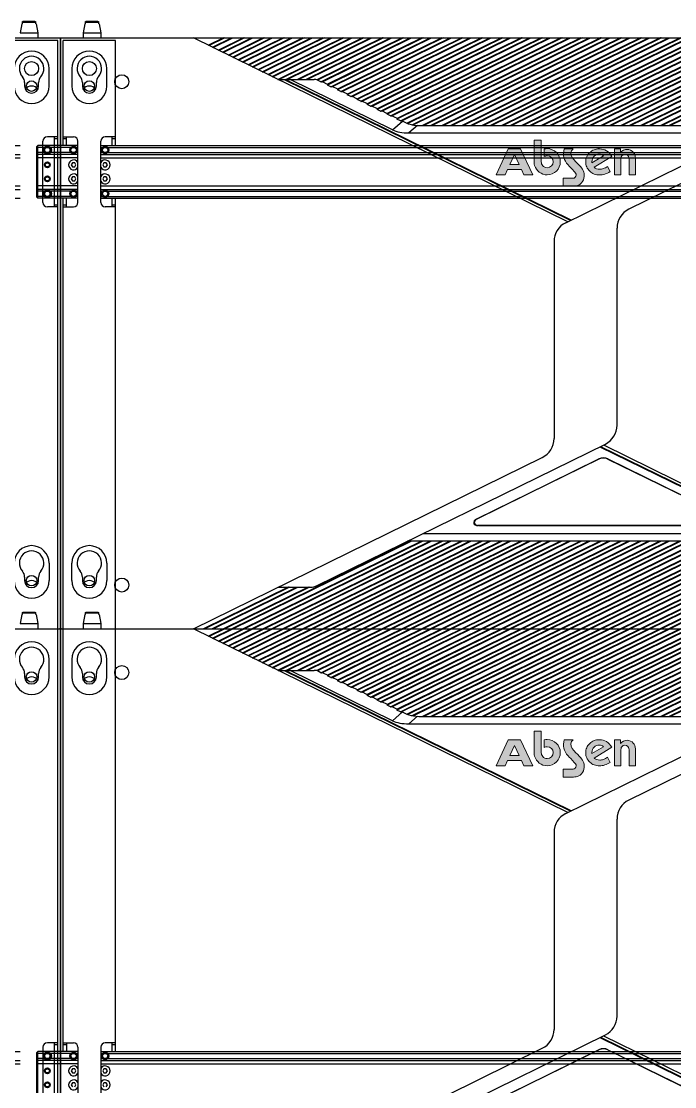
# Model space of a CAD drawing. Header units: millimetres. Extents: x 710 to 26878, y 589 to 5187.
# Drawn here: x 22378 to 22751, y 3451 to 4059 of the extents above; entities that cross this region are included whole.
import ezdxf

# ---------------------------------------------------------------- set-up
doc = ezdxf.new("R2010")
doc.units = ezdxf.units.MM
doc.layers.add('02___PRT_ALL_AXES', color=7, linetype='Continuous')
doc.layers.add('图层 1', color=7, linetype='Continuous', lineweight=18)

# ---------------------------------------------------------------- blocks, each defined once
blk = doc.blocks.new('6RYFH')
at = {"true_color": 0xf58220}
h = blk.add_hatch(color=30, dxfattribs=at)
edge = h.paths.add_edge_path()
edge.add_spline(control_points=[(11711.51, 2151.04), (11711.66, 2150.63), (11711.88, 2150.25), (11712.16, 2149.93), (11712.78, 2149.22), (11713.7, 2148.77), (11714.71, 2148.77), (11716.58, 2148.77), (11718.1, 2150.29), (11718.1, 2152.16), (11718.1, 2154.03), (11716.58, 2155.56), (11714.71, 2155.56), (11714.1, 2155.56), (11713.53, 2155.39), (11713.03, 2155.11), (11713.03, 2155.11), (11713.03, 2159.46), (11713.03, 2159.46), (11713.59, 2159.59), (11714.16, 2159.65), (11714.71, 2159.65), (11718.84, 2159.65), (11722.2, 2156.29), (11722.2, 2152.16), (11722.2, 2148.04), (11718.84, 2144.67), (11714.71, 2144.67), (11711.3, 2144.67), (11708.41, 2146.98), (11707.51, 2150.11), (11707.22, 2151.13), (11707.22, 2152.1), (11707.22, 2153.16), (11707.22, 2153.16), (11707.22, 2154.37), (11707.22, 2154.37), (11707.22, 2154.37), (11707.22, 2164.49), (11707.22, 2164.49), (11707.22, 2164.49), (11711.32, 2164.49), (11711.32, 2164.49), (11711.32, 2160.69), (11711.32, 2156.88), (11711.32, 2153.08), (11711.32, 2152.38), (11711.27, 2151.71), (11711.51, 2151.04)], knot_values=[0, 0, 0, 0, 1, 1, 1, 2, 2, 2, 3, 3, 3, 4, 4, 4, 5, 5, 5, 6, 6, 6, 7, 7, 7, 8, 8, 8, 9, 9, 9, 10, 10, 10, 11, 11, 11, 12, 12, 12, 13, 13, 13, 14, 14, 14, 15, 15, 15, 16, 16, 16, 16], degree=3, periodic=0)
h = blk.add_hatch(color=256)
h.paths.add_polyline_path([(11693.34, 2150.55), (11698.64, 2150.55), (11695.99, 2156.24)], flags=16)
h.paths.add_polyline_path([(11699.98, 2147.68), (11692, 2147.68), (11690.6, 2144.67), (11685.56, 2144.67), (11692.48, 2159.52), (11697.03, 2159.52), (11699.49, 2159.52), (11706.42, 2144.67), (11701.38, 2144.67)])
h = blk.add_hatch(color=256)
edge = h.paths.add_edge_path()
edge.add_spline(control_points=[(11724.47, 2159.52), (11724.47, 2159.52), (11729.52, 2159.52), (11729.52, 2159.52), (11727.79, 2158.28), (11727.91, 2156.23), (11729.03, 2154.6), (11729.37, 2154.1), (11729.79, 2153.59), (11730.21, 2153.08), (11731.61, 2151.41), (11733.12, 2150.29), (11734.29, 2148.69), (11735.78, 2146.64), (11736.4, 2144.36), (11735.41, 2141.81), (11734.9, 2140.5), (11733.98, 2139.4), (11732.75, 2138.83), (11731.82, 2138.4), (11730.75, 2138.24), (11729.64, 2138.24), (11729.64, 2138.24), (11723.81, 2138.24), (11723.81, 2138.24), (11723.81, 2138.24), (11723.81, 2142.74), (11723.81, 2142.74), (11723.81, 2142.74), (11729.46, 2142.74), (11729.46, 2142.74), (11729.46, 2142.74), (11729.46, 2142.74), (11729.46, 2142.74), (11729.46, 2142.74), (11729.47, 2142.74), (11729.47, 2142.74), (11729.47, 2142.74), (11729.47, 2142.74), (11729.47, 2142.74), (11729.47, 2142.74), (11729.48, 2142.74), (11729.48, 2142.74), (11730.47, 2142.75), (11731.27, 2143.55), (11731.27, 2144.54), (11731.27, 2145.4), (11730.58, 2146), (11730.07, 2146.59), (11728.77, 2148.07), (11727.4, 2149.59), (11726.67, 2150.34), (11724.07, 2153.04), (11723.35, 2156.12), (11724.47, 2159.52)], knot_values=[0, 0, 0, 0, 1, 1, 1, 2, 2, 2, 3, 3, 3, 4, 4, 4, 5, 5, 5, 6, 6, 6, 7, 7, 7, 8, 8, 8, 9, 9, 9, 10, 10, 10, 11, 11, 11, 12, 12, 12, 13, 13, 13, 14, 14, 14, 15, 15, 15, 16, 16, 16, 17, 17, 17, 18, 18, 18, 18], degree=3, periodic=0)
h = blk.add_hatch(color=256)
edge = h.paths.add_edge_path()
edge.add_spline(control_points=[(11750.7, 2146.54), (11749.71, 2145.9), (11748.7, 2145.42), (11747.69, 2145.11), (11746.67, 2144.78), (11745.61, 2144.63), (11744.52, 2144.63), (11743.44, 2144.63), (11742.44, 2144.81), (11741.51, 2145.17), (11740.58, 2145.53), (11739.75, 2146.06), (11739, 2146.76), (11738.25, 2147.47), (11737.68, 2148.28), (11737.29, 2149.18), (11736.9, 2150.09), (11736.7, 2151.05), (11736.7, 2152.08), (11736.7, 2153.11), (11736.89, 2154.08), (11737.28, 2154.97), (11737.66, 2155.86), (11738.23, 2156.67), (11739, 2157.39), (11739.75, 2158.11), (11740.57, 2158.65), (11741.48, 2159), (11742.38, 2159.35), (11743.4, 2159.52), (11744.52, 2159.52), (11746.04, 2159.52), (11747.4, 2159.16), (11748.6, 2158.43), (11749.81, 2157.7), (11750.8, 2156.64), (11751.58, 2155.24), (11751.58, 2155.24), (11741.48, 2149.08), (11741.48, 2149.08), (11741.91, 2148.68), (11742.4, 2148.38), (11742.94, 2148.18), (11743.47, 2147.98), (11744.06, 2147.88), (11744.7, 2147.88), (11745.35, 2147.88), (11746.04, 2148.01), (11746.77, 2148.27), (11747.5, 2148.53), (11748.32, 2148.95), (11749.24, 2149.53), (11749.24, 2149.53), (11750.7, 2146.54), (11750.7, 2146.54)], knot_values=[0, 0, 0, 0, 1, 1, 1, 2, 2, 2, 3, 3, 3, 4, 4, 4, 5, 5, 5, 6, 6, 6, 7, 7, 7, 8, 8, 8, 9, 9, 9, 10, 10, 10, 11, 11, 11, 12, 12, 12, 13, 13, 13, 14, 14, 14, 15, 15, 15, 16, 16, 16, 17, 17, 17, 18, 18, 18, 18], degree=3, periodic=0)
edge = h.paths.add_edge_path(flags=16)
edge.add_spline(control_points=[(11740.28, 2151.58), (11740.28, 2151.58), (11746.85, 2155.55), (11746.85, 2155.55), (11746.56, 2155.86), (11746.22, 2156.11), (11745.82, 2156.27), (11745.42, 2156.42), (11744.96, 2156.5), (11744.46, 2156.5), (11743.26, 2156.5), (11742.26, 2156.1), (11741.46, 2155.29), (11740.66, 2154.47), (11740.25, 2153.45), (11740.25, 2152.21), (11740.25, 2152.03), (11740.26, 2151.91), (11740.26, 2151.82), (11740.27, 2151.73), (11740.27, 2151.65), (11740.28, 2151.58)], knot_values=[0, 0, 0, 0, 1, 1, 1, 2, 2, 2, 3, 3, 3, 4, 4, 4, 5, 5, 5, 6, 6, 6, 7, 7, 7, 7], degree=3, periodic=0)
h = blk.add_hatch(color=256)
edge = h.paths.add_edge_path()
edge.add_spline(control_points=[(11753.19, 2144.67), (11753.19, 2144.67), (11753.19, 2159.52), (11753.19, 2159.52), (11753.19, 2159.52), (11756.52, 2159.52), (11756.52, 2159.52), (11756.52, 2159.52), (11756.52, 2157.32), (11756.52, 2157.32), (11757.68, 2158.7), (11758.85, 2159.25), (11760.62, 2159.19), (11761.58, 2159.19), (11763.09, 2158.56), (11763.85, 2157.65), (11764.58, 2156.72), (11765.11, 2155.95), (11765.11, 2154.24), (11765.11, 2154.24), (11765.11, 2144.67), (11765.11, 2144.67), (11765.11, 2144.67), (11761.47, 2144.67), (11761.47, 2144.67), (11761.47, 2144.67), (11761.47, 2152.99), (11761.47, 2152.99), (11761.47, 2153.47), (11761.47, 2154), (11761.39, 2154.49), (11761.33, 2154.88), (11761.11, 2155.31), (11760.79, 2155.65), (11759.86, 2156.65), (11758.15, 2156.62), (11757.3, 2155.52), (11756.84, 2154.93), (11756.8, 2154.36), (11756.8, 2152.91), (11756.8, 2152.91), (11756.8, 2144.67), (11756.8, 2144.67), (11756.8, 2144.67), (11753.19, 2144.67), (11753.19, 2144.67)], knot_values=[0, 0, 0, 0, 1, 1, 1, 2, 2, 2, 3, 3, 3, 4, 4, 4, 5, 5, 5, 6, 6, 6, 7, 7, 7, 8, 8, 8, 9, 9, 9, 10, 10, 10, 11, 11, 11, 12, 12, 12, 13, 13, 13, 14, 14, 14, 15, 15, 15, 15], degree=3, periodic=0)
at = {"color": 7, "linetype": 'Continuous'}
for p, q in [((11450.59, 2230.99), (11449.65, 2225.89)), ((11450.65, 2230.99), (11450.59, 2230.99)), ((11450.71, 2231.32), (11450.65, 2230.99)), ((11450.77, 2231.65), (11450.71, 2231.32)), ((11450.74, 2231.49), (11450.71, 2231.32)), ((11450.77, 2231.65), (11450.74, 2231.49)), ((11450.83, 2231.98), (11450.77, 2231.65)), ((11450.83, 2231.98), (11458.41, 2231.98)), ((11451.34, 2232.39), (11457.91, 2232.39)), ((11458.47, 2231.65), (11458.41, 2231.98)), ((11458.53, 2231.32), (11458.47, 2231.65)), ((11458.5, 2231.49), (11458.47, 2231.65)), ((11458.53, 2231.32), (11458.5, 2231.49)), ((11458.59, 2230.99), (11458.53, 2231.32)), ((11458.65, 2230.99), (11458.59, 2230.99)), ((11458.65, 2230.99), (11459.6, 2225.89)), ((12014.59, 2230.99), (12013.65, 2225.89)), ((12014.65, 2230.99), (12014.59, 2230.99)), ((12014.71, 2231.32), (12014.65, 2230.99)), ((12014.77, 2231.65), (12014.71, 2231.32)), ((12014.74, 2231.49), (12014.71, 2231.32)), ((12014.77, 2231.65), (12014.74, 2231.49)), ((12014.83, 2231.98), (12014.77, 2231.65)), ((12014.83, 2231.98), (12022.41, 2231.98)), ((12015.34, 2232.39), (12021.91, 2232.39)), ((12022.47, 2231.65), (12022.41, 2231.98)), ((12022.53, 2231.32), (12022.47, 2231.65)), ((12022.5, 2231.49), (12022.47, 2231.65)), ((12022.53, 2231.32), (12022.5, 2231.49)), ((12022.59, 2230.99), (12022.53, 2231.32)), ((12022.65, 2230.99), (12022.59, 2230.99)), ((12022.65, 2230.99), (12023.6, 2225.89)), ((11437.12, 2222.89), (11436.62, 2222.39)), ((11436.62, 1885.39), (11436.62, 2222.89)), ((11436.62, 2222.89), (12036.62, 2222.89)), ((11449.65, 2225.89), (11449.65, 2222.89)), ((11449.65, 2225.89), (11459.6, 2225.89)), ((11459.6, 2225.89), (11459.6, 2222.89)), ((11726.41, 2117.9), (11512.62, 2222.89)), ((11521.17, 2218.69), (11529.72, 2222.89)), ((11529.79, 2222.89), (11521.21, 2218.67)), ((11530.47, 2222.89), (11521.55, 2218.51)), ((11523.52, 2217.54), (11534.41, 2222.89)), ((11523.86, 2217.37), (11535.09, 2222.89)), ((11523.89, 2217.35), (11535.16, 2222.89)), ((11526.84, 2215.91), (11541.06, 2222.89)), ((11541.14, 2222.89), (11526.88, 2215.89)), ((11541.82, 2222.89), (11527.22, 2215.72)), ((11529.19, 2214.75), (11545.75, 2222.89)), ((11529.53, 2214.59), (11546.43, 2222.89)), ((11529.56, 2214.57), (11546.51, 2222.89)), ((11532.51, 2213.12), (11552.41, 2222.89)), ((11552.48, 2222.89), (11532.55, 2213.1)), ((11553.16, 2222.89), (11532.89, 2212.94)), ((11534.86, 2211.97), (11557.1, 2222.89)), ((11535.2, 2211.8), (11557.78, 2222.89)), ((11535.24, 2211.78), (11557.85, 2222.89)), ((11538.18, 2210.34), (11563.75, 2222.89)), ((11563.82, 2222.89), (11538.22, 2210.32)), ((11564.5, 2222.89), (11538.56, 2210.15)), ((11540.53, 2209.18), (11568.44, 2222.89)), ((11540.87, 2209.02), (11569.12, 2222.89)), ((11540.91, 2209), (11569.19, 2222.89)), ((11543.86, 2207.55), (11575.09, 2222.89)), ((11575.17, 2222.89), (11543.89, 2207.53)), ((11575.85, 2222.89), (11544.23, 2207.37)), ((11546.2, 2206.4), (11579.78, 2222.89)), ((11546.54, 2206.23), (11580.46, 2222.89)), ((11546.58, 2206.21), (11580.54, 2222.89)), ((11549.53, 2204.77), (11586.44, 2222.89)), ((11586.51, 2222.89), (11549.56, 2204.75)), ((11587.19, 2222.89), (11549.9, 2204.58)), ((11551.87, 2203.61), (11591.13, 2222.89)), ((11552.21, 2203.45), (11591.81, 2222.89)), ((11552.25, 2203.43), (11591.88, 2222.89)), ((11555.2, 2201.98), (11597.78, 2222.89)), ((11597.85, 2222.89), (11555.24, 2201.96)), ((11598.53, 2222.89), (11555.58, 2201.8)), ((11557.55, 2200.83), (11602.47, 2222.89)), ((11557.89, 2200.66), (11603.15, 2222.89)), ((11557.92, 2200.64), (11603.22, 2222.89)), ((11560.87, 2199.19), (11609.12, 2222.89)), ((11609.2, 2222.89), (11560.91, 2199.18)), ((11609.88, 2222.89), (11561.51, 2199.14)), ((11565.45, 2199.14), (11613.81, 2222.89)), ((11566.13, 2199.14), (11614.49, 2222.89)), ((11566.2, 2199.14), (11614.57, 2222.89)), ((11620.47, 2222.89), (11572.1, 2199.14)), ((11620.54, 2222.89), (11572.18, 2199.14)), ((11621.22, 2222.89), (11572.85, 2199.14)), ((11576.79, 2199.14), (11625.16, 2222.89)), ((11577.47, 2199.14), (11625.84, 2222.89)), ((11577.55, 2199.14), (11625.91, 2222.89)), ((11631.81, 2222.89), (11583.16, 2199)), ((11631.88, 2222.89), (11583.21, 2198.99)), ((11632.56, 2222.89), (11583.48, 2198.79)), ((11585.45, 2197.82), (11636.5, 2222.89)), ((11586.24, 2197.88), (11637.18, 2222.89)), ((11586.28, 2197.86), (11637.25, 2222.89)), ((11643.9, 2222.89), (11589.15, 2196)), ((11643.15, 2222.89), (11589.23, 2196.41)), ((11643.23, 2222.89), (11589.27, 2196.39)), ((11591.12, 2195.03), (11647.84, 2222.89)), ((11591.92, 2195.09), (11648.52, 2222.89)), ((11591.95, 2195.07), (11648.6, 2222.89)), ((11655.25, 2222.89), (11594.82, 2193.22)), ((11654.5, 2222.89), (11594.9, 2193.62)), ((11654.57, 2222.89), (11594.94, 2193.61)), ((11596.79, 2192.25), (11659.19, 2222.89)), ((11597.59, 2192.31), (11659.87, 2222.89)), ((11597.62, 2192.29), (11659.94, 2222.89)), ((11666.59, 2222.89), (11600.5, 2190.43)), ((11665.84, 2222.89), (11600.57, 2190.84)), ((11665.91, 2222.89), (11600.61, 2190.82)), ((11602.46, 2189.46), (11670.53, 2222.89)), ((11603.26, 2189.52), (11671.21, 2222.89)), ((11603.29, 2189.5), (11671.28, 2222.89)), ((11677.93, 2222.89), (11606.17, 2187.65)), ((11677.18, 2222.89), (11606.24, 2188.05)), ((11677.25, 2222.89), (11606.28, 2188.04)), ((11608.14, 2186.68), (11681.87, 2222.89)), ((11608.93, 2186.74), (11682.55, 2222.89)), ((11608.97, 2186.72), (11682.63, 2222.89)), ((11689.28, 2222.89), (11611.84, 2184.86)), ((11688.53, 2222.89), (11611.92, 2185.27)), ((11688.6, 2222.89), (11611.95, 2185.25)), ((11613.81, 2183.89), (11693.22, 2222.89)), ((11614.6, 2183.95), (11693.9, 2222.89)), ((11614.64, 2183.93), (11693.97, 2222.89)), ((11700.62, 2222.89), (11617.51, 2182.08)), ((11699.87, 2222.89), (11617.59, 2182.48)), ((11699.94, 2222.89), (11617.62, 2182.47)), ((11619.48, 2181.11), (11704.56, 2222.89)), ((11620.27, 2181.17), (11705.24, 2222.89)), ((11620.31, 2181.15), (11705.31, 2222.89)), ((11711.96, 2222.89), (11623.18, 2179.29)), ((11711.21, 2222.89), (11623.26, 2179.7)), ((11711.28, 2222.89), (11623.3, 2179.68)), ((11625.15, 2178.32), (11715.9, 2222.89)), ((11625.94, 2178.38), (11716.58, 2222.89)), ((11625.98, 2178.36), (11716.66, 2222.89)), ((11723.31, 2222.89), (11628.85, 2176.51)), ((11722.55, 2222.89), (11628.93, 2176.91)), ((11722.63, 2222.89), (11628.97, 2176.9)), ((11630.82, 2175.54), (11727.25, 2222.89)), ((11631.62, 2175.59), (11727.93, 2222.89)), ((11631.65, 2175.58), (11728, 2222.89)), ((11733.9, 2222.89), (11634.67, 2174.16)), ((11733.97, 2222.89), (11634.71, 2174.14)), ((11734.65, 2222.89), (11635, 2173.95)), ((11637.57, 2173.28), (11738.59, 2222.89)), ((11638.07, 2173.19), (11739.27, 2222.89)), ((11638.12, 2173.18), (11739.34, 2222.89)), ((11745.24, 2222.89), (11643.42, 2172.89)), ((11745.31, 2222.89), (11643.5, 2172.89)), ((11745.99, 2222.89), (11644.18, 2172.89)), ((11648.11, 2172.89), (11749.93, 2222.89)), ((11648.79, 2172.89), (11750.61, 2222.89)), ((11648.87, 2172.89), (11750.69, 2222.89)), ((11756.58, 2222.89), (11654.77, 2172.89)), ((11756.66, 2222.89), (11654.84, 2172.89)), ((11757.34, 2222.89), (11655.52, 2172.89)), ((11659.46, 2172.89), (11761.28, 2222.89)), ((11660.14, 2172.89), (11761.96, 2222.89)), ((11660.21, 2172.89), (11762.03, 2222.89)), ((11767.93, 2222.89), (11666.11, 2172.89)), ((11768, 2222.89), (11666.18, 2172.89)), ((11768.68, 2222.89), (11666.86, 2172.89)), ((11670.8, 2172.89), (11772.62, 2222.89)), ((11671.48, 2172.89), (11773.3, 2222.89)), ((11671.55, 2172.89), (11773.37, 2222.89)), ((11779.27, 2222.89), (11677.45, 2172.89)), ((11779.34, 2222.89), (11677.53, 2172.89)), ((11780.02, 2222.89), (11678.21, 2172.89)), ((11682.14, 2172.89), (11783.96, 2222.89)), ((11682.82, 2172.89), (11784.64, 2222.89)), ((11682.9, 2172.89), (11784.72, 2222.89)), ((11790.61, 2222.89), (11688.8, 2172.89)), ((11790.69, 2222.89), (11688.87, 2172.89)), ((11791.37, 2222.89), (11689.55, 2172.89)), ((11693.49, 2172.89), (11795.31, 2222.89)), ((11694.17, 2172.89), (11795.99, 2222.89)), ((11694.24, 2172.89), (11796.06, 2222.89)), ((11801.96, 2222.89), (11700.14, 2172.89)), ((11802.03, 2222.89), (11700.21, 2172.89)), ((11802.71, 2222.89), (11700.89, 2172.89)), ((11704.83, 2172.89), (11806.65, 2222.89)), ((11705.51, 2172.89), (11807.33, 2222.89)), ((11705.58, 2172.89), (11807.4, 2222.89)), ((11813.3, 2222.89), (11711.48, 2172.89)), ((11813.37, 2222.89), (11711.56, 2172.89)), ((11814.05, 2222.89), (11712.24, 2172.89)), ((11716.17, 2172.89), (11817.99, 2222.89)), ((11716.85, 2172.89), (11818.67, 2222.89)), ((11716.93, 2172.89), (11818.75, 2222.89)), ((11824.64, 2222.89), (11722.83, 2172.89)), ((11824.72, 2222.89), (11722.9, 2172.89)), ((11825.4, 2222.89), (11723.58, 2172.89)), ((11727.52, 2172.89), (11829.34, 2222.89)), ((11728.2, 2172.89), (11830.02, 2222.89)), ((11728.27, 2172.89), (11830.09, 2222.89)), ((11835.99, 2222.89), (11734.17, 2172.89)), ((11836.06, 2222.89), (11734.24, 2172.89)), ((11836.74, 2222.89), (11734.92, 2172.89)), ((11738.86, 2172.89), (11840.68, 2222.89)), ((11739.54, 2172.89), (11841.36, 2222.89)), ((11739.61, 2172.89), (11841.43, 2222.89)), ((11847.33, 2222.89), (11745.51, 2172.89)), ((11847.4, 2222.89), (11745.59, 2172.89)), ((11848.08, 2222.89), (11746.27, 2172.89)), ((11750.2, 2172.89), (11852.02, 2222.89)), ((11750.88, 2172.89), (11852.7, 2222.89)), ((11750.96, 2172.89), (11852.78, 2222.89)), ((11858.67, 2222.89), (11756.86, 2172.89)), ((11858.75, 2222.89), (11756.93, 2172.89)), ((11859.43, 2222.89), (11757.61, 2172.89)), ((11960.62, 2222.89), (11761.33, 2125.02)), ((11761.55, 2172.89), (11863.37, 2222.89)), ((11762.23, 2172.89), (11864.05, 2222.89)), ((11762.3, 2172.89), (11864.12, 2222.89)), ((11870.02, 2222.89), (11768.2, 2172.89)), ((11870.09, 2222.89), (11768.27, 2172.89)), ((11870.77, 2222.89), (11768.95, 2172.89)), ((11772.89, 2172.89), (11874.71, 2222.89)), ((11773.57, 2172.89), (11875.39, 2222.89)), ((11773.64, 2172.89), (11875.46, 2222.89)), ((11881.36, 2222.89), (11779.54, 2172.89)), ((11881.43, 2222.89), (11779.62, 2172.89)), ((11882.11, 2222.89), (11780.3, 2172.89)), ((11784.23, 2172.89), (11886.05, 2222.89)), ((11784.91, 2172.89), (11886.73, 2222.89)), ((11784.99, 2172.89), (11886.81, 2222.89)), ((12013.65, 2225.89), (12023.6, 2225.89)), ((12023.6, 2225.89), (12023.6, 2222.89)), ((12036.62, 2222.39), (12036.12, 2222.89)), ((12036.62, 2222.89), (12036.62, 1885.39)), ((11560.98, 2199.14), (11581.58, 2199.14)), ((11728, 2118.68), (11564.16, 2199.14)), ((11728.4, 2118.88), (11564.95, 2199.14)), ((11626.28, 2170.41), (11567.79, 2199.14)), ((11585.45, 2197.82), (11583.48, 2198.79)), ((11586.12, 2197.94), (11589.39, 2196.33)), ((11725.33, 2117.37), (11889.96, 2198.22)), ((11591.12, 2195.03), (11589.15, 2196)), ((11595.06, 2193.54), (11591.79, 2195.15)), ((11596.79, 2192.25), (11594.82, 2193.22)), ((11600.74, 2190.76), (11597.46, 2192.37)), ((11602.46, 2189.46), (11600.5, 2190.43)), ((11606.41, 2187.97), (11603.13, 2189.58)), ((11608.14, 2186.68), (11606.17, 2187.65)), ((11612.08, 2185.19), (11608.8, 2186.8)), ((11613.81, 2183.89), (11611.84, 2184.86)), ((11617.75, 2182.4), (11614.48, 2184.01)), ((11619.48, 2181.11), (11617.51, 2182.08)), ((11623.42, 2179.62), (11620.15, 2181.23)), ((11625.15, 2178.32), (11623.18, 2179.29)), ((11629.09, 2176.83), (11625.82, 2178.44)), ((11626.28, 2170.41), (11631.98, 2175.41)), ((11630.82, 2175.54), (11628.85, 2176.51)), ((11631.49, 2175.66), (11633.37, 2174.73)), ((11640.55, 2172.91), (11635.65, 2168.6)), ((11641.31, 2172.89), (11838.38, 2172.89)), ((11635.65, 2168.6), (11829.66, 2168.6)), ((11754.62, 2001.68), (11754.62, 2114.25)), ((11718.62, 2106.6), (11718.62, 1994.03)), ((11583.28, 1910.06), (11747.91, 1990.91)), ((11746.83, 1990.38), (11960.62, 1885.39)), ((11744.84, 1989.4), (11908.29, 1909.14)), ((11745.24, 1989.6), (11909.08, 1909.14)), ((11512.62, 1885.39), (11711.91, 1983.26)), ((11674.26, 1948.06), (11744.27, 1982.44)), ((11744.27, 1982.35), (11674.61, 1948.14)), ((11744.27, 1982.35), (11744.27, 1982.44)), ((11749.38, 1982.35), (11749.38, 1982.44)), ((11749.38, 1982.44), (11819.4, 1948.06)), ((11749.38, 1982.35), (11819.05, 1948.14)), ((11674.61, 1948.14), (11674.26, 1948.06)), ((11675.46, 1944.47), (11675.11, 1944.39)), ((11818.55, 1944.39), (11675.11, 1944.39)), ((11675.46, 1944.47), (11818.2, 1944.47)), ((11534.41, 1885.39), (11636.23, 1935.39)), ((11535.09, 1885.39), (11636.91, 1935.39)), ((11535.16, 1885.39), (11636.98, 1935.39)), ((11642.88, 1935.39), (11541.06, 1885.39)), ((11642.95, 1935.39), (11541.14, 1885.39)), ((11643.63, 1935.39), (11541.82, 1885.39)), ((11545.75, 1885.39), (11647.57, 1935.39)), ((11546.43, 1885.39), (11648.25, 1935.39)), ((11546.51, 1885.39), (11648.33, 1935.39)), ((11654.22, 1935.39), (11552.41, 1885.39)), ((11654.3, 1935.39), (11552.48, 1885.39)), ((11654.98, 1935.39), (11553.16, 1885.39)), ((11557.1, 1885.39), (11658.92, 1935.39)), ((11557.78, 1885.39), (11659.6, 1935.39)), ((11557.85, 1885.39), (11659.67, 1935.39)), ((11665.57, 1935.39), (11563.75, 1885.39)), ((11665.64, 1935.39), (11563.82, 1885.39)), ((11666.32, 1935.39), (11564.5, 1885.39)), ((11568.44, 1885.39), (11670.26, 1935.39)), ((11569.12, 1885.39), (11670.94, 1935.39)), ((11569.19, 1885.39), (11671.01, 1935.39)), ((11676.91, 1935.39), (11575.09, 1885.39)), ((11676.98, 1935.39), (11575.17, 1885.39)), ((11677.66, 1935.39), (11575.84, 1885.39)), ((11579.78, 1885.39), (11681.6, 1935.39)), ((11580.46, 1885.39), (11682.28, 1935.39)), ((11580.54, 1885.39), (11682.35, 1935.39)), ((11688.25, 1935.39), (11586.44, 1885.39)), ((11688.33, 1935.39), (11586.51, 1885.39)), ((11689.01, 1935.39), (11587.19, 1885.39)), ((11591.13, 1885.39), (11692.95, 1935.39)), ((11591.81, 1885.39), (11693.63, 1935.39)), ((11591.88, 1885.39), (11693.7, 1935.39)), ((11699.6, 1935.39), (11597.78, 1885.39)), ((11699.67, 1935.39), (11597.85, 1885.39)), ((11700.35, 1935.39), (11598.53, 1885.39)), ((11602.47, 1885.39), (11704.29, 1935.39)), ((11603.15, 1885.39), (11704.97, 1935.39)), ((11603.22, 1885.39), (11705.04, 1935.39)), ((11710.94, 1935.39), (11609.12, 1885.39)), ((11711.01, 1935.39), (11609.19, 1885.39)), ((11711.69, 1935.39), (11609.87, 1885.39)), ((11613.81, 1885.39), (11715.63, 1935.39)), ((11614.49, 1885.39), (11716.31, 1935.39)), ((11614.57, 1885.39), (11716.38, 1935.39)), ((11722.28, 1935.39), (11620.47, 1885.39)), ((11722.36, 1935.39), (11620.54, 1885.39)), ((11723.04, 1935.39), (11621.22, 1885.39)), ((11625.16, 1885.39), (11726.98, 1935.39)), ((11625.84, 1885.39), (11727.65, 1935.39)), ((11625.91, 1885.39), (11727.73, 1935.39)), ((11733.63, 1935.39), (11631.81, 1885.39)), ((11733.7, 1935.39), (11631.88, 1885.39)), ((11734.38, 1935.39), (11632.56, 1885.39)), ((11831.93, 1935.39), (11634.86, 1935.39)), ((11636.5, 1885.39), (11738.32, 1935.39)), ((11637.18, 1885.39), (11739, 1935.39)), ((11637.25, 1885.39), (11739.07, 1935.39)), ((11744.97, 1935.39), (11643.15, 1885.39)), ((11745.04, 1935.39), (11643.22, 1885.39)), ((11837.59, 1939.68), (11643.58, 1939.68)), ((11745.72, 1935.39), (11643.9, 1885.39)), ((11647.84, 1885.39), (11749.66, 1935.39)), ((11648.52, 1885.39), (11750.34, 1935.39)), ((11648.6, 1885.39), (11750.41, 1935.39)), ((11756.31, 1935.39), (11654.49, 1885.39)), ((11756.39, 1935.39), (11654.57, 1885.39)), ((11757.07, 1935.39), (11655.25, 1885.39)), ((11659.19, 1885.39), (11761, 1935.39)), ((11659.87, 1885.39), (11761.68, 1935.39)), ((11659.94, 1885.39), (11761.76, 1935.39)), ((11767.66, 1935.39), (11665.84, 1885.39)), ((11767.73, 1935.39), (11665.91, 1885.39)), ((11768.41, 1935.39), (11666.59, 1885.39)), ((11670.53, 1885.39), (11772.35, 1935.39)), ((11671.21, 1885.39), (11773.03, 1935.39)), ((11671.28, 1885.39), (11773.1, 1935.39)), ((11779, 1935.39), (11677.18, 1885.39)), ((11779.07, 1935.39), (11677.25, 1885.39)), ((11779.75, 1935.39), (11677.93, 1885.39)), ((11681.87, 1885.39), (11783.69, 1935.39)), ((11682.55, 1885.39), (11784.37, 1935.39)), ((11682.63, 1885.39), (11784.44, 1935.39)), ((11790.34, 1935.39), (11688.52, 1885.39)), ((11790.42, 1935.39), (11688.6, 1885.39)), ((11791.1, 1935.39), (11689.28, 1885.39)), ((11693.22, 1885.39), (11795.03, 1935.39)), ((11693.9, 1885.39), (11795.71, 1935.39)), ((11693.97, 1885.39), (11795.79, 1935.39)), ((11801.69, 1935.39), (11699.87, 1885.39)), ((11801.76, 1935.39), (11699.94, 1885.39)), ((11802.44, 1935.39), (11700.62, 1885.39)), ((11704.56, 1885.39), (11806.38, 1935.39)), ((11705.24, 1885.39), (11807.06, 1935.39)), ((11705.31, 1885.39), (11807.13, 1935.39)), ((11813.03, 1935.39), (11711.21, 1885.39)), ((11813.1, 1935.39), (11711.28, 1885.39)), ((11813.78, 1935.39), (11711.96, 1885.39)), ((11715.9, 1885.39), (11817.72, 1935.39)), ((11716.58, 1885.39), (11818.4, 1935.39)), ((11716.66, 1885.39), (11818.47, 1935.39)), ((11824.37, 1935.39), (11722.55, 1885.39)), ((11824.45, 1935.39), (11722.63, 1885.39)), ((11825.13, 1935.39), (11723.31, 1885.39)), ((11727.25, 1885.39), (11829.06, 1935.39)), ((11727.93, 1885.39), (11829.74, 1935.39)), ((11728, 1885.39), (11829.82, 1935.39)), ((11835.12, 1935.1), (11733.9, 1885.39)), ((11835.18, 1935.09), (11733.97, 1885.39)), ((11835.67, 1935), (11734.65, 1885.39)), ((11738.59, 1885.39), (11838.24, 1934.33)), ((11739.27, 1885.39), (11838.53, 1934.14)), ((11739.34, 1885.39), (11838.57, 1934.12)), ((11841.59, 1932.7), (11745.24, 1885.39)), ((11841.62, 1932.68), (11745.31, 1885.39)), ((11842.42, 1932.74), (11745.99, 1885.39)), ((11749.93, 1885.39), (11844.39, 1931.77)), ((11750.61, 1885.39), (11844.27, 1931.38)), ((11750.69, 1885.39), (11844.31, 1931.37)), ((11847.26, 1929.92), (11756.58, 1885.39)), ((11847.3, 1929.9), (11756.66, 1885.39)), ((11848.09, 1929.96), (11757.34, 1885.39)), ((11761.28, 1885.39), (11850.06, 1928.99)), ((11761.96, 1885.39), (11849.94, 1928.6)), ((11762.03, 1885.39), (11849.98, 1928.58)), ((11852.93, 1927.13), (11767.93, 1885.39)), ((11852.97, 1927.11), (11768, 1885.39)), ((11853.76, 1927.17), (11768.68, 1885.39)), ((11772.62, 1885.39), (11855.73, 1926.2)), ((11773.3, 1885.39), (11855.62, 1925.81)), ((11773.37, 1885.39), (11855.65, 1925.8)), ((11858.6, 1924.35), (11779.27, 1885.39)), ((11858.64, 1924.33), (11779.34, 1885.39)), ((11859.43, 1924.39), (11780.02, 1885.39)), ((11783.96, 1885.39), (11861.4, 1923.42)), ((11784.64, 1885.39), (11861.29, 1923.03)), ((11784.72, 1885.39), (11861.32, 1923.01)), ((11566.74, 1909.14), (11518.38, 1885.39)), ((11566.81, 1909.14), (11518.45, 1885.39)), ((11567.49, 1909.14), (11519.13, 1885.39)), ((11523.07, 1885.39), (11571.43, 1909.14)), ((11523.75, 1885.39), (11572.11, 1909.14)), ((11523.82, 1885.39), (11572.18, 1909.14)), ((11578.08, 1909.14), (11529.72, 1885.39)), ((11578.16, 1909.14), (11529.79, 1885.39)), ((11578.84, 1909.14), (11530.47, 1885.39)), ((11560.98, 1909.14), (11579.31, 1909.14)), ((11436.62, 1885.89), (11437.12, 1885.39)), ((11436.62, 1885.39), (12036.62, 1885.39)), ((12036.12, 1885.39), (12036.62, 1885.89))]:
    blk.add_line(p, q, dxfattribs=at)
blk.add_line((11711.51, 2151.04), (11711.51, 2151.04))
blk.add_line((11711.51, 2151.04), (11711.51, 2151.04))
blk.add_line((11711.51, 2151.04), (11711.51, 2151.04))
for centre, radius in [((11453.12, 2195.39), 3), ((11471.62, 2197.89), 4), ((12020.12, 2195.39), 3), ((11453.12, 1912.89), 3), ((11471.62, 1910.39), 4), ((12020.12, 1912.89), 3)]:
    blk.add_circle(centre, radius, dxfattribs=at)
for centre, radius, start, end in [((11457.91, 2231.87), 0.522, 77.03516, 89.99361), ((12021.91, 2231.87), 0.522, 77.03516, 89.99361), ((11581.58, 2190.14), 9, 77.62667, 90), ((11641.31, 2190.89), 18, 243.84566, 249.38218), ((11641.31, 2190.89), 18, 251.47614, 270), ((11766.62, 2114.25), 12, 116.15434, 180), ((11730.62, 2106.6), 12, 116.15434, 180), ((11742.62, 2001.68), 12, 296.15434, 0), ((11706.62, 1994.03), 12, 296.15434, 0), ((11579.31, 1918.14), 9, 270, 296.15434)]:
    blk.add_arc(centre, radius, start, end, dxfattribs=at)
for centre, major_axis, ratio, start_param, end_param in [((11585.52, 2199.79), (2.07, 0.98), 0.130507, 2.846583, 3.244909), ((11587.49, 2198.82), (2.07, 0.98), 0.130507, -3.038276, -2.358602), ((11591.19, 2197), (2.07, 0.98), 0.130507, 2.565236, 3.244909), ((11593.16, 2196.04), (2.07, 0.98), 0.130507, -3.038276, -2.358602), ((11596.87, 2194.22), (2.07, 0.98), 0.130507, 2.565236, 3.244909), ((11598.83, 2193.25), (2.07, 0.98), 0.130507, -3.038276, -2.358602), ((11602.54, 2191.43), (2.07, 0.98), 0.130507, 2.565236, 3.244909), ((11604.51, 2190.47), (2.07, 0.98), 0.130507, -3.038276, -2.358602), ((11608.21, 2188.65), (2.07, 0.98), 0.130507, 2.565236, 3.244909), ((11610.18, 2187.68), (2.07, 0.98), 0.130507, -3.038276, -2.358602), ((11613.88, 2185.86), (2.07, 0.98), 0.130507, 2.565236, 3.244909), ((11615.85, 2184.9), (2.07, 0.98), 0.130507, -3.038276, -2.358602), ((11619.55, 2183.08), (2.07, 0.98), 0.130507, 2.565236, 3.244909), ((11621.52, 2182.11), (2.07, 0.98), 0.130507, -3.038276, -2.358602), ((11625.22, 2180.29), (2.07, 0.98), 0.130507, 2.565236, 3.244909), ((11627.19, 2179.33), (2.07, 0.98), 0.130507, -3.038276, -2.358602), ((11630.9, 2177.51), (2.07, 0.98), 0.130507, 2.565236, 3.244909), ((11632.86, 2176.54), (2.07, 0.98), 0.130507, -3.038276, -2.358602), ((11974, 2481.38), (345.95, 303.53), 0.152098, -3.034155, -3.027155), ((11968.63, 2476.66), (345.95, 303.53), 0.152098, -3.07842, -2.969946), ((11746.83, 1976.77), (0, 6.26), 0.958217, -0.439814, 0.439814), ((11746.83, 1976.68), (0, 6.26), 0.958217, -0.439814, 0.439814), ((11675.71, 1946.46), (3.02, 0.7), 0.645172, 1.916386, 4.366799), ((11676.06, 1946.54), (-3.02, -0.7), 0.645172, -1.225206, 1.225206)]:
    blk.add_ellipse(centre, major_axis=major_axis, ratio=ratio, start_param=start_param, end_param=end_param, dxfattribs=at)
for points, knots in [([(11450.83, 2231.98), (11450.84, 2231.99), (11450.84, 2232.03), (11450.86, 2232.06), (11450.87, 2232.09)], [0, 0, 0, 0, 0.249866, 1, 1, 1, 1]), ([(11450.87, 2232.09), (11450.88, 2232.11), (11450.89, 2232.14), (11450.92, 2232.17), (11450.93, 2232.19)], [0, 0, 0, 0, 0.500081, 1, 1, 1, 1]), ([(11450.93, 2232.19), (11450.94, 2232.2), (11450.96, 2232.23), (11450.99, 2232.26), (11451.01, 2232.27)], [0, 0, 0, 0, 0.499978, 1, 1, 1, 1]), ([(11451.01, 2232.27), (11451.02, 2232.29), (11451.05, 2232.31), (11451.09, 2232.33), (11451.11, 2232.34)], [0, 0, 0, 0, 0.500013, 1, 1, 1, 1]), ([(11451.11, 2232.34), (11451.12, 2232.35), (11451.16, 2232.36), (11451.2, 2232.37), (11451.22, 2232.38)], [0, 0, 0, 0, 0.499911, 1, 1, 1, 1]), ([(11451.22, 2232.38), (11451.23, 2232.38), (11451.27, 2232.39), (11451.31, 2232.39), (11451.34, 2232.39)], [0, 0, 0, 0, 0.250382, 1, 1, 1, 1]), ([(11458.02, 2232.38), (11458.04, 2232.37), (11458.08, 2232.36), (11458.12, 2232.35), (11458.13, 2232.34)], [0, 0, 0, 0, 0.500089, 1, 1, 1, 1]), ([(11458.13, 2232.34), (11458.15, 2232.33), (11458.19, 2232.31), (11458.22, 2232.29), (11458.23, 2232.27)], [0, 0, 0, 0, 0.499987, 1, 1, 1, 1]), ([(11458.23, 2232.27), (11458.25, 2232.26), (11458.28, 2232.23), (11458.3, 2232.2), (11458.31, 2232.19)], [0, 0, 0, 0, 0.500022, 1, 1, 1, 1]), ([(11458.31, 2232.19), (11458.33, 2232.17), (11458.35, 2232.14), (11458.37, 2232.11), (11458.37, 2232.09)], [0, 0, 0, 0, 0.499919, 1, 1, 1, 1]), ([(11458.37, 2232.09), (11458.38, 2232.08), (11458.39, 2232.05), (11458.4, 2232.01), (11458.41, 2231.98)], [0, 0, 0, 0, 0.250397, 1, 1, 1, 1]), ([(12014.83, 2231.98), (12014.84, 2231.99), (12014.84, 2232.03), (12014.86, 2232.06), (12014.87, 2232.09)], [0, 0, 0, 0, 0.249866, 1, 1, 1, 1]), ([(12014.87, 2232.09), (12014.88, 2232.11), (12014.89, 2232.14), (12014.92, 2232.17), (12014.93, 2232.19)], [0, 0, 0, 0, 0.500081, 1, 1, 1, 1]), ([(12014.93, 2232.19), (12014.94, 2232.2), (12014.96, 2232.23), (12014.99, 2232.26), (12015.01, 2232.27)], [0, 0, 0, 0, 0.499978, 1, 1, 1, 1]), ([(12015.01, 2232.27), (12015.02, 2232.29), (12015.05, 2232.31), (12015.09, 2232.33), (12015.11, 2232.34)], [0, 0, 0, 0, 0.500013, 1, 1, 1, 1]), ([(12015.11, 2232.34), (12015.12, 2232.35), (12015.16, 2232.36), (12015.2, 2232.37), (12015.22, 2232.38)], [0, 0, 0, 0, 0.499911, 1, 1, 1, 1]), ([(12015.22, 2232.38), (12015.23, 2232.38), (12015.27, 2232.39), (12015.31, 2232.39), (12015.34, 2232.39)], [0, 0, 0, 0, 0.250382, 1, 1, 1, 1]), ([(12022.02, 2232.38), (12022.04, 2232.37), (12022.08, 2232.36), (12022.12, 2232.35), (12022.13, 2232.34)], [0, 0, 0, 0, 0.500089, 1, 1, 1, 1]), ([(12022.13, 2232.34), (12022.15, 2232.33), (12022.19, 2232.31), (12022.22, 2232.29), (12022.23, 2232.27)], [0, 0, 0, 0, 0.499987, 1, 1, 1, 1]), ([(12022.23, 2232.27), (12022.25, 2232.26), (12022.28, 2232.23), (12022.3, 2232.2), (12022.31, 2232.19)], [0, 0, 0, 0, 0.500022, 1, 1, 1, 1]), ([(12022.31, 2232.19), (12022.33, 2232.17), (12022.35, 2232.14), (12022.37, 2232.11), (12022.37, 2232.09)], [0, 0, 0, 0, 0.499919, 1, 1, 1, 1]), ([(12022.37, 2232.09), (12022.38, 2232.08), (12022.39, 2232.05), (12022.4, 2232.01), (12022.41, 2231.98)], [0, 0, 0, 0, 0.250397, 1, 1, 1, 1]), ([(11635, 2173.95), (11634.99, 2173.95), (11634.98, 2173.96), (11634.97, 2173.96), (11634.96, 2173.97), (11634.96, 2173.98), (11634.95, 2173.99), (11634.95, 2174), (11634.95, 2174.02), (11634.96, 2174.03), (11634.97, 2174.04), (11634.97, 2174.04)], [0, 0, 0, 0, 0.126258, 0.252416, 0.378065, 0.440847, 0.503376, 0.627544, 0.751631, 0.875774, 1, 1, 1, 1])]:
    blk.add_open_spline(points, degree=3, knots=knots, dxfattribs=at)
at = {"layer": '图层 1', "lineweight": 0}
for points in [[(11699.98, 2147.68), (11692, 2147.68), (11690.6, 2144.67), (11685.56, 2144.67), (11692.48, 2159.52), (11697.03, 2159.52), (11699.49, 2159.52), (11706.42, 2144.67), (11701.38, 2144.67), (11699.98, 2147.68)], [(11693.34, 2150.55), (11698.64, 2150.55), (11695.99, 2156.24), (11693.34, 2150.55)]]:
    blk.add_lwpolyline(points, dxfattribs=at)
at = {"layer": '图层 1', "color": 30, "lineweight": 0, "true_color": 0xf58220}
blk.add_open_spline([(11711.51, 2151.04), (11711.66, 2150.63), (11711.88, 2150.25), (11712.16, 2149.93), (11712.78, 2149.22), (11713.7, 2148.77), (11714.71, 2148.77), (11716.58, 2148.77), (11718.1, 2150.29), (11718.1, 2152.16), (11718.1, 2154.03), (11716.58, 2155.56), (11714.71, 2155.56), (11714.1, 2155.56), (11713.53, 2155.39), (11713.03, 2155.11), (11713.03, 2155.11), (11713.03, 2159.46), (11713.03, 2159.46), (11713.59, 2159.59), (11714.16, 2159.65), (11714.71, 2159.65), (11718.84, 2159.65), (11722.2, 2156.29), (11722.2, 2152.16), (11722.2, 2148.04), (11718.84, 2144.67), (11714.71, 2144.67), (11711.3, 2144.67), (11708.41, 2146.98), (11707.51, 2150.11), (11707.22, 2151.13), (11707.22, 2152.1), (11707.22, 2153.16), (11707.22, 2153.16), (11707.22, 2154.37), (11707.22, 2154.37), (11707.22, 2154.37), (11707.22, 2164.49), (11707.22, 2164.49), (11707.22, 2164.49), (11711.32, 2164.49), (11711.32, 2164.49), (11711.32, 2160.69), (11711.32, 2156.88), (11711.32, 2153.08), (11711.32, 2152.38), (11711.27, 2151.71), (11711.51, 2151.04)], degree=3, knots=[0, 0, 0, 0, 1, 1, 1, 2, 2, 2, 3, 3, 3, 4, 4, 4, 5, 5, 5, 6, 6, 6, 7, 7, 7, 8, 8, 8, 9, 9, 9, 10, 10, 10, 11, 11, 11, 12, 12, 12, 13, 13, 13, 14, 14, 14, 15, 15, 15, 16, 16, 16, 16], dxfattribs=at)
at = {"layer": '图层 1', "lineweight": 0}
for points, knots in [([(11724.47, 2159.52), (11724.47, 2159.52), (11729.52, 2159.52), (11729.52, 2159.52), (11727.79, 2158.28), (11727.91, 2156.23), (11729.03, 2154.6), (11729.37, 2154.1), (11729.79, 2153.59), (11730.21, 2153.08), (11731.61, 2151.41), (11733.12, 2150.29), (11734.29, 2148.69), (11735.78, 2146.64), (11736.4, 2144.36), (11735.41, 2141.81), (11734.9, 2140.5), (11733.98, 2139.4), (11732.75, 2138.83), (11731.82, 2138.4), (11730.75, 2138.24), (11729.64, 2138.24), (11729.64, 2138.24), (11723.81, 2138.24), (11723.81, 2138.24), (11723.81, 2138.24), (11723.81, 2142.74), (11723.81, 2142.74), (11723.81, 2142.74), (11729.46, 2142.74), (11729.46, 2142.74), (11729.46, 2142.74), (11729.46, 2142.74), (11729.46, 2142.74), (11729.46, 2142.74), (11729.47, 2142.74), (11729.47, 2142.74), (11729.47, 2142.74), (11729.47, 2142.74), (11729.47, 2142.74), (11729.47, 2142.74), (11729.48, 2142.74), (11729.48, 2142.74), (11730.47, 2142.75), (11731.27, 2143.55), (11731.27, 2144.54), (11731.27, 2145.4), (11730.58, 2146), (11730.07, 2146.59), (11728.77, 2148.07), (11727.4, 2149.59), (11726.67, 2150.34), (11724.07, 2153.04), (11723.35, 2156.12), (11724.47, 2159.52)], [0, 0, 0, 0, 1, 1, 1, 2, 2, 2, 3, 3, 3, 4, 4, 4, 5, 5, 5, 6, 6, 6, 7, 7, 7, 8, 8, 8, 9, 9, 9, 10, 10, 10, 11, 11, 11, 12, 12, 12, 13, 13, 13, 14, 14, 14, 15, 15, 15, 16, 16, 16, 17, 17, 17, 18, 18, 18, 18]), ([(11750.7, 2146.54), (11749.71, 2145.9), (11748.7, 2145.42), (11747.69, 2145.11), (11746.67, 2144.78), (11745.61, 2144.63), (11744.52, 2144.63), (11743.44, 2144.63), (11742.44, 2144.81), (11741.51, 2145.17), (11740.58, 2145.53), (11739.75, 2146.06), (11739, 2146.76), (11738.25, 2147.47), (11737.68, 2148.28), (11737.29, 2149.18), (11736.9, 2150.09), (11736.7, 2151.05), (11736.7, 2152.08), (11736.7, 2153.11), (11736.89, 2154.08), (11737.28, 2154.97), (11737.66, 2155.86), (11738.23, 2156.67), (11739, 2157.39), (11739.75, 2158.11), (11740.57, 2158.65), (11741.48, 2159), (11742.38, 2159.35), (11743.4, 2159.52), (11744.52, 2159.52), (11746.04, 2159.52), (11747.4, 2159.16), (11748.6, 2158.43), (11749.81, 2157.7), (11750.8, 2156.64), (11751.58, 2155.24), (11751.58, 2155.24), (11741.48, 2149.08), (11741.48, 2149.08), (11741.91, 2148.68), (11742.4, 2148.38), (11742.94, 2148.18), (11743.47, 2147.98), (11744.06, 2147.88), (11744.7, 2147.88), (11745.35, 2147.88), (11746.04, 2148.01), (11746.77, 2148.27), (11747.5, 2148.53), (11748.32, 2148.95), (11749.24, 2149.53), (11749.24, 2149.53), (11750.7, 2146.54), (11750.7, 2146.54)], [0, 0, 0, 0, 1, 1, 1, 2, 2, 2, 3, 3, 3, 4, 4, 4, 5, 5, 5, 6, 6, 6, 7, 7, 7, 8, 8, 8, 9, 9, 9, 10, 10, 10, 11, 11, 11, 12, 12, 12, 13, 13, 13, 14, 14, 14, 15, 15, 15, 16, 16, 16, 17, 17, 17, 18, 18, 18, 18]), ([(11740.28, 2151.58), (11740.28, 2151.58), (11746.85, 2155.55), (11746.85, 2155.55), (11746.56, 2155.86), (11746.22, 2156.11), (11745.82, 2156.27), (11745.42, 2156.42), (11744.96, 2156.5), (11744.46, 2156.5), (11743.26, 2156.5), (11742.26, 2156.1), (11741.46, 2155.29), (11740.66, 2154.47), (11740.25, 2153.45), (11740.25, 2152.21), (11740.25, 2152.03), (11740.26, 2151.91), (11740.26, 2151.82), (11740.27, 2151.73), (11740.27, 2151.65), (11740.28, 2151.58)], [0, 0, 0, 0, 1, 1, 1, 2, 2, 2, 3, 3, 3, 4, 4, 4, 5, 5, 5, 6, 6, 6, 7, 7, 7, 7]), ([(11753.19, 2144.67), (11753.19, 2144.67), (11753.19, 2159.52), (11753.19, 2159.52), (11753.19, 2159.52), (11756.52, 2159.52), (11756.52, 2159.52), (11756.52, 2159.52), (11756.52, 2157.32), (11756.52, 2157.32), (11757.68, 2158.7), (11758.85, 2159.25), (11760.62, 2159.19), (11761.58, 2159.19), (11763.09, 2158.56), (11763.85, 2157.65), (11764.58, 2156.72), (11765.11, 2155.95), (11765.11, 2154.24), (11765.11, 2154.24), (11765.11, 2144.67), (11765.11, 2144.67), (11765.11, 2144.67), (11761.47, 2144.67), (11761.47, 2144.67), (11761.47, 2144.67), (11761.47, 2152.99), (11761.47, 2152.99), (11761.47, 2153.47), (11761.47, 2154), (11761.39, 2154.49), (11761.33, 2154.88), (11761.11, 2155.31), (11760.79, 2155.65), (11759.86, 2156.65), (11758.15, 2156.62), (11757.3, 2155.52), (11756.84, 2154.93), (11756.8, 2154.36), (11756.8, 2152.91), (11756.8, 2152.91), (11756.8, 2144.67), (11756.8, 2144.67), (11756.8, 2144.67), (11753.19, 2144.67), (11753.19, 2144.67)], [0, 0, 0, 0, 1, 1, 1, 2, 2, 2, 3, 3, 3, 4, 4, 4, 5, 5, 5, 6, 6, 6, 7, 7, 7, 8, 8, 8, 9, 9, 9, 10, 10, 10, 11, 11, 11, 12, 12, 12, 13, 13, 13, 14, 14, 14, 15, 15, 15, 15])]:
    blk.add_open_spline(points, degree=3, knots=knots, dxfattribs=at)
blk = doc.blocks.new('*U89')
blk.add_blockref('6RYFH', (-11736.62, -2058.89))
blk = doc.blocks.new('*U91')
at = {"color": 0, "linetype": 'ByBlock', "lineweight": -2, "transparency": 16777216}
for p in [(600, 1687.5), (1200, 1687.5), (600, 1350), (1200, 1350)]:
    blk.add_blockref('*U89', p, dxfattribs=at)
blk = doc.blocks.new('YFHV')
at = {"color": 114, "linetype": 'Continuous', "true_color": 0x139b48}
for p, q in [((11094.2, 6489.09), (11094.2, 6549.09)), ((11124.2, 6549.09), (11094.2, 6549.09)), ((11124.2, 6489.09), (11124.2, 6549.09)), ((11691.2, 6549.09), (11661.2, 6549.09)), ((11691.2, 5876.59), (11691.2, 6549.09)), ((11099.2, 6533.09), (11099.2, 6523.09)), ((11119.2, 6523.09), (11119.2, 6533.09)), ((11686.2, 6523.09), (11686.2, 6533.09)), ((11105.2, 6525.15), (11105.2, 6523.09)), ((11113.2, 6523.09), (11113.2, 6525.15)), ((11672.2, 6525.15), (11672.2, 6523.09)), ((11680.2, 6523.09), (11680.2, 6525.15)), ((11094.2, 6494.09), (11100.2, 6494.09)), ((11096.2, 6489.09), (11096.2, 6494.09)), ((11124.2, 6494.09), (11118.2, 6494.09)), ((11122.2, 6489.09), (11122.2, 6494.09)), ((11691.2, 6494.09), (11685.2, 6494.09)), ((11689.2, 6454.09), (11689.2, 6494.09)), ((11079.2, 6488.59), (11079.7, 6489.09)), ((11079.2, 6459.59), (11079.2, 6488.59)), ((11083.73, 6488.09), (11079.2, 6488.09)), ((11079.7, 6459.09), (11079.7, 6489.09)), ((11102.7, 6489.09), (11079.7, 6489.09)), ((11094.2, 6493.09), (11096.2, 6493.09)), ((11102.7, 6488.09), (11101.67, 6488.09)), ((11102.7, 6456.59), (11102.7, 6491.59)), ((11115.7, 6456.59), (11115.7, 6491.59)), ((11115.7, 6489.09), (11669.7, 6489.09)), ((11115.7, 6488.09), (11116.73, 6488.09)), ((11122.2, 6493.09), (11124.2, 6493.09)), ((11682.7, 6456.59), (11682.7, 6491.59)), ((11689.2, 6493.09), (11691.2, 6493.09)), ((11083.73, 6485.09), (11079.2, 6485.09)), ((11079.2, 6484.59), (11079.7, 6484.09)), ((11102.7, 6482.09), (11079.2, 6482.09)), ((11102.7, 6484.09), (11079.7, 6484.09)), ((11102.7, 6485.09), (11101.67, 6485.09)), ((11115.7, 6485.09), (11116.73, 6485.09)), ((11115.7, 6484.09), (11669.7, 6484.09)), ((11115.7, 6482.09), (11669.7, 6482.09)), ((11099.56, 6479.2), (11098.91, 6478.09)), ((11098.91, 6478.09), (11099.56, 6476.97)), ((11100.85, 6479.2), (11099.56, 6479.2)), ((11099.56, 6476.97), (11100.85, 6476.97)), ((11101.49, 6478.09), (11100.85, 6479.2)), ((11100.85, 6476.97), (11101.49, 6478.09)), ((11117.56, 6479.2), (11116.91, 6478.09)), ((11116.91, 6478.09), (11117.56, 6476.97)), ((11118.85, 6479.2), (11117.56, 6479.2)), ((11117.56, 6476.97), (11118.85, 6476.97)), ((11119.49, 6478.09), (11118.85, 6479.2)), ((11118.85, 6476.97), (11119.49, 6478.09)), ((11099.56, 6471.2), (11098.91, 6470.09)), ((11098.91, 6470.09), (11099.56, 6468.97)), ((11100.85, 6471.2), (11099.56, 6471.2)), ((11099.56, 6468.97), (11100.85, 6468.97)), ((11101.49, 6470.09), (11100.85, 6471.2)), ((11100.85, 6468.97), (11101.49, 6470.09)), ((11117.56, 6471.2), (11116.91, 6470.09)), ((11116.91, 6470.09), (11117.56, 6468.97)), ((11118.85, 6471.2), (11117.56, 6471.2)), ((11117.56, 6468.97), (11118.85, 6468.97)), ((11119.49, 6470.09), (11118.85, 6471.2)), ((11118.85, 6468.97), (11119.49, 6470.09)), ((11102.7, 6466.09), (11079.2, 6466.09)), ((11079.2, 6463.59), (11079.7, 6464.09)), ((11083.73, 6463.09), (11079.2, 6463.09)), ((11102.7, 6464.09), (11079.7, 6464.09)), ((11102.7, 6463.09), (11101.67, 6463.09)), ((11115.7, 6466.09), (11669.7, 6466.09)), ((11115.7, 6464.09), (11669.7, 6464.09)), ((11115.7, 6463.09), (11116.73, 6463.09)), ((11083.73, 6460.09), (11079.2, 6460.09)), ((11079.2, 6459.59), (11079.7, 6459.09)), ((11102.7, 6459.09), (11079.7, 6459.09)), ((11094.2, 5971.59), (11094.2, 6459.09)), ((11096.2, 6454.09), (11096.2, 6459.09)), ((11102.7, 6460.09), (11101.67, 6460.09)), ((11115.7, 6460.09), (11116.73, 6460.09)), ((11115.7, 6459.09), (11669.7, 6459.09)), ((11122.2, 6454.09), (11122.2, 6459.09)), ((11124.2, 5971.59), (11124.2, 6459.09)), ((11096.2, 6455.09), (11094.2, 6455.09)), ((11094.2, 6454.09), (11100.2, 6454.09)), ((11124.2, 6454.09), (11118.2, 6454.09)), ((11124.2, 6455.09), (11122.2, 6455.09)), ((11691.2, 6454.09), (11685.2, 6454.09)), ((11691.2, 6455.09), (11689.2, 6455.09)), ((11099.2, 6240.59), (11099.2, 6250.59)), ((11119.2, 6250.59), (11119.2, 6240.59)), ((11686.2, 6250.59), (11686.2, 6240.59)), ((11105.2, 6242.65), (11105.2, 6240.59)), ((11113.2, 6240.59), (11113.2, 6242.65)), ((11672.2, 6242.65), (11672.2, 6240.59)), ((11680.2, 6240.59), (11680.2, 6242.65)), ((11099.2, 6195.59), (11099.2, 6185.59)), ((11119.2, 6185.59), (11119.2, 6195.59)), ((11686.2, 6185.59), (11686.2, 6195.59)), ((11105.2, 6187.65), (11105.2, 6185.59)), ((11113.2, 6185.59), (11113.2, 6187.65)), ((11672.2, 6187.65), (11672.2, 6185.59)), ((11680.2, 6185.59), (11680.2, 6187.65)), ((11094.2, 5976.59), (11100.2, 5976.59)), ((11096.2, 5976.59), (11096.2, 5971.59)), ((11124.2, 5976.59), (11118.2, 5976.59)), ((11122.2, 5971.59), (11122.2, 5976.59)), ((11691.2, 5976.59), (11685.2, 5976.59)), ((11689.2, 5936.59), (11689.2, 5976.59)), ((11079.2, 5971.09), (11079.7, 5971.59)), ((11079.2, 5942.09), (11079.2, 5971.09)), ((11083.73, 5970.59), (11079.2, 5970.59)), ((11079.7, 5941.59), (11079.7, 5971.59)), ((11102.7, 5971.59), (11079.7, 5971.59)), ((11094.2, 5975.59), (11096.2, 5975.59)), ((11102.7, 5970.59), (11101.67, 5970.59)), ((11102.7, 5974.09), (11102.7, 5939.09)), ((11115.7, 5974.09), (11115.7, 5939.09)), ((11115.7, 5971.59), (11669.7, 5971.59)), ((11115.7, 5970.59), (11116.73, 5970.59)), ((11122.2, 5975.59), (11124.2, 5975.59)), ((11682.7, 5974.09), (11682.7, 5939.09)), ((11689.2, 5975.59), (11691.2, 5975.59)), ((11083.73, 5967.59), (11079.2, 5967.59)), ((11079.2, 5967.09), (11079.7, 5966.59)), ((11102.7, 5964.59), (11079.2, 5964.59)), ((11102.7, 5966.59), (11079.7, 5966.59)), ((11102.7, 5967.59), (11101.67, 5967.59)), ((11115.7, 5967.59), (11116.73, 5967.59)), ((11115.7, 5966.59), (11669.7, 5966.59)), ((11115.7, 5964.59), (11669.7, 5964.59)), ((11099.56, 5961.7), (11098.91, 5960.59)), ((11098.91, 5960.59), (11099.56, 5959.47)), ((11100.85, 5961.7), (11099.56, 5961.7)), ((11099.56, 5959.47), (11100.85, 5959.47)), ((11101.49, 5960.59), (11100.85, 5961.7)), ((11100.85, 5959.47), (11101.49, 5960.59)), ((11117.56, 5961.7), (11116.91, 5960.59)), ((11116.91, 5960.59), (11117.56, 5959.47)), ((11118.85, 5961.7), (11117.56, 5961.7)), ((11117.56, 5959.47), (11118.85, 5959.47)), ((11119.49, 5960.59), (11118.85, 5961.7)), ((11118.85, 5959.47), (11119.49, 5960.59)), ((11099.56, 5953.7), (11098.91, 5952.59)), ((11098.91, 5952.59), (11099.56, 5951.47)), ((11100.85, 5953.7), (11099.56, 5953.7)), ((11101.49, 5952.59), (11100.85, 5953.7)), ((11100.85, 5951.47), (11101.49, 5952.59)), ((11117.56, 5953.7), (11116.91, 5952.59)), ((11116.91, 5952.59), (11117.56, 5951.47)), ((11118.85, 5953.7), (11117.56, 5953.7)), ((11119.49, 5952.59), (11118.85, 5953.7)), ((11118.85, 5951.47), (11119.49, 5952.59))]:
    blk.add_line(p, q, dxfattribs=at)
for centre, radius in [((11100.2, 6486.59), 2), ((11100.2, 6486.59), 1.5), ((11118.2, 6486.59), 2), ((11118.2, 6486.59), 1.5), ((11685.2, 6486.59), 2.3), ((11685.2, 6486.59), 2), ((11685.2, 6486.59), 1.5), ((11085.2, 6478.09), 1.65), ((11085.2, 6478.09), 1.15), ((11085.2, 6470.09), 1.65), ((11085.2, 6470.09), 1.15), ((11100.2, 6461.59), 2), ((11100.2, 6461.59), 1.5), ((11118.2, 6461.59), 2), ((11118.2, 6461.59), 1.5), ((11685.2, 6461.59), 2.3), ((11685.2, 6461.59), 2), ((11685.2, 6461.59), 1.5), ((11100.2, 5969.09), 2), ((11100.2, 5969.09), 1.5), ((11118.2, 5969.09), 2), ((11118.2, 5969.09), 1.5), ((11685.2, 5969.09), 2.3), ((11685.2, 5969.09), 2), ((11685.2, 5969.09), 1.5), ((11085.2, 5960.59), 1.65), ((11085.2, 5960.59), 1.15), ((11085.2, 5952.59), 1.65), ((11085.2, 5952.59), 1.15)]:
    blk.add_circle(centre, radius, dxfattribs=at)
for centre, radius, start, end in [((11109.2, 6533.09), 10, 0, 180), ((11676.2, 6533.09), 10, 0, 180), ((11109.2, 6533.09), 7, 318.59038, 221.40962), ((11676.2, 6533.09), 7, 318.59038, 221.40962), ((11100.2, 6525.15), 5, 0, 41.40962), ((11118.2, 6525.15), 5, 138.59038, 180), ((11667.2, 6525.15), 5, 0, 41.40962), ((11685.2, 6525.15), 5, 138.59038, 180), ((11109.2, 6523.09), 10, 180, 0), ((11109.2, 6523.09), 4, 180, 0), ((11109.2, 6518.09), 5, 43.13075, 136.86925), ((11676.2, 6523.09), 10, 180, 0), ((11676.2, 6523.09), 4, 180, 0), ((11676.2, 6518.09), 5, 43.13075, 136.86925), ((11100.2, 6491.59), 2.5, 0, 90), ((11118.2, 6491.59), 2.5, 90, 180), ((11685.2, 6491.59), 2.5, 90, 180), ((11100.2, 6456.59), 2.5, 270, 0), ((11118.2, 6456.59), 2.5, 180, 270), ((11685.2, 6456.59), 2.5, 180, 270), ((11109.2, 6250.59), 10, 0, 180), ((11109.2, 6250.59), 7, 318.59038, 221.40962), ((11676.2, 6250.59), 10, 0, 180), ((11676.2, 6250.59), 7, 318.59038, 221.40962), ((11100.2, 6242.65), 5, 0, 41.40962), ((11118.2, 6242.65), 5, 138.59038, 180), ((11667.2, 6242.65), 5, 0, 41.40962), ((11685.2, 6242.65), 5, 138.59038, 180), ((11109.2, 6240.59), 10, 180, 0), ((11109.2, 6240.59), 4, 180, 0), ((11109.2, 6235.59), 5, 43.13075, 136.86925), ((11676.2, 6240.59), 10, 180, 0), ((11676.2, 6240.59), 4, 180, 0), ((11676.2, 6235.59), 5, 43.13075, 136.86925), ((11109.2, 6195.59), 10, 0, 180), ((11109.2, 6195.59), 7, 318.59038, 221.40962), ((11676.2, 6195.59), 10, 0, 180), ((11676.2, 6195.59), 7, 318.59038, 221.40962), ((11100.2, 6187.65), 5, 0, 41.40962), ((11118.2, 6187.65), 5, 138.59038, 180), ((11667.2, 6187.65), 5, 0, 41.40962), ((11685.2, 6187.65), 5, 138.59038, 180), ((11109.2, 6185.59), 10, 180, 0), ((11109.2, 6185.59), 4, 180, 0), ((11109.2, 6180.59), 5, 43.13075, 136.86925), ((11676.2, 6185.59), 10, 180, 0), ((11676.2, 6185.59), 4, 180, 0), ((11676.2, 6180.59), 5, 43.13075, 136.86925), ((11100.2, 5974.09), 2.5, 0, 90), ((11118.2, 5974.09), 2.5, 90, 180), ((11685.2, 5974.09), 2.5, 90, 180)]:
    blk.add_arc(centre, radius, start, end, dxfattribs=at)
at = {"layer": '02___PRT_ALL_AXES', "color": 114, "linetype": 'Continuous', "true_color": 0x139b48}
for p, q in [((11098.73, 6488.09), (11086.67, 6488.09)), ((11119.67, 6488.09), (11665.73, 6488.09)), ((11098.73, 6485.09), (11086.67, 6485.09)), ((11119.67, 6485.09), (11665.73, 6485.09)), ((11098.73, 6463.09), (11086.67, 6463.09)), ((11119.67, 6463.09), (11665.73, 6463.09)), ((11098.73, 6460.09), (11086.67, 6460.09)), ((11119.67, 6460.09), (11665.73, 6460.09)), ((11098.73, 5970.59), (11086.67, 5970.59)), ((11119.67, 5970.59), (11665.73, 5970.59)), ((11098.73, 5967.59), (11086.67, 5967.59)), ((11119.67, 5967.59), (11665.73, 5967.59))]:
    blk.add_line(p, q, dxfattribs=at)
for centre, radius in [((11109.2, 6533.09), 4), ((11676.2, 6533.09), 4), ((11085.2, 6486.59), 2.1), ((11100.2, 6486.59), 2.1), ((11118.2, 6486.59), 2.1), ((11685.2, 6478.09), 1.25), ((11685.2, 6470.09), 1.25), ((11085.2, 6461.59), 2.1), ((11100.2, 6461.59), 2.1), ((11118.2, 6461.59), 2.1), ((11085.2, 5969.09), 2.1), ((11100.2, 5969.09), 2.1), ((11118.2, 5969.09), 2.1), ((11685.2, 5960.59), 1.25), ((11685.2, 5952.59), 1.25)]:
    blk.add_circle(centre, radius, dxfattribs=at)
for centre, start, end in [((11100.2, 6478.09), 28.08421, 331.91579), ((11118.2, 6478.09), 208.08421, 151.91579), ((11100.2, 6470.09), 28.08421, 331.91579), ((11118.2, 6470.09), 208.08421, 151.91579), ((11100.2, 5960.59), 28.08421, 331.91579), ((11118.2, 5960.59), 208.08421, 151.91579), ((11100.2, 5952.59), 28.08421, 331.91579), ((11118.2, 5952.59), 208.08421, 151.91579)]:
    blk.add_arc(centre, 2.84, start, end, dxfattribs=at)
blk = doc.blocks.new('*U178')
blk.add_blockref('YFHV', (-11385.2, -6212.84))
blk = doc.blocks.new('*U179')
at = {"color": 0, "linetype": 'ByBlock', "lineweight": -2, "transparency": 16777216}
for p in [(600, 0), (1200, 0)]:
    blk.add_blockref('*U178', p, dxfattribs=at)

msp = doc.modelspace()

# ---------------------------------------------------------------- block references
for name, p in [('*U91', (21499.906, 2198.1302)), ('*U179', (21492.406, 3711.8802))]:
    msp.add_blockref(name, p)

doc.saveas('drawing.dxf')
